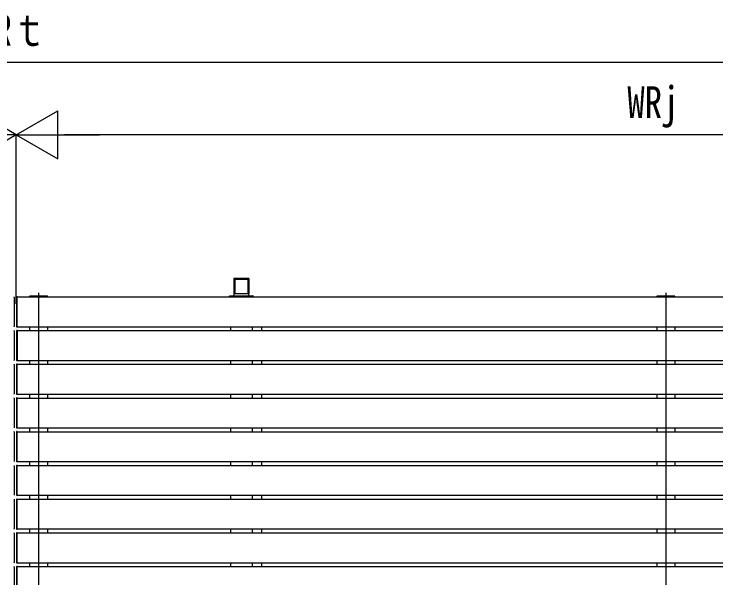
# Model space of a CAD drawing. Units: millimetres, scale not verified. Extents: x -16820 to 16820, y -11881 to 11886.
# Drawn here: x -9082 to -6167, y -5038 to -2696 of the extents above; entities that cross this region are included whole.
import ezdxf
from ezdxf.enums import TextEntityAlignment as Align

# ---------------------------------------------------------------- set-up
doc = ezdxf.new("R2010")
doc.units = ezdxf.units.MM
doc.header["$LTSCALE"] = 60
for name, color, linetype in [('0-4_YKK_12', 2, 'Continuous'), ('0-5_YKK_13', 4, 'Continuous'), ('0-6_YKK_A1', 4, 'Continuous'), ('0-7_YKK_D', 6, 'Continuous')]:
    doc.layers.add(name, color=color, linetype=linetype)
doc.styles.add('ＭＳ ゴシック', font='')
doc.styles.get('ＭＳ ゴシック').set_extended_font_data('MS Gothic')

msp = doc.modelspace()

# ---------------------------------------------------------------- linework, layer by layer
at = {"layer": '0-4_YKK_12'}
for p, q in [((-8979.92, -3853.71), (-8979.92, -7400.08)), ((-6374.92, -3853.71), (-6374.92, -7400.08))]:
    msp.add_line(p, q, dxfattribs=at)
at = {"layer": '0-5_YKK_13'}
for p, q in [((-9080.92, -3871.59), (-9080.92, -3871.89)), ((-9080.92, -3871.89), (-9080.92, -3993.71)), ((-9071.92, -3871.59), (-9071.92, -3871.89)), ((-9071.92, -3871.89), (-9071.92, -3993.71)), ((-9069.42, -3993.8), (-9069.42, -3871.8)), ((-9017.83, -3869.24), (-9017.92, -3870.8)), ((-8941.92, -3870.8), (-9017.92, -3870.8)), ((-8943.01, -3868.3), (-9016.83, -3868.3)), ((-8941.92, -3870.8), (-8942.02, -3869.24)), ((-6412.83, -3869.24), (-6412.92, -3870.8)), ((-6336.92, -3870.8), (-6412.92, -3870.8)), ((-6338.01, -3868.3), (-6411.83, -3868.3)), ((-6336.92, -3870.8), (-6337.02, -3869.24)), ((-9080.92, -3993.71), (-9080.92, -3994.01)), ((-9080.92, -4011.59), (-9080.92, -4011.89)), ((-9080.92, -4011.89), (-9080.92, -4133.71)), ((-9071.92, -3993.71), (-9071.92, -3994.01)), ((-9071.92, -4011.59), (-9071.92, -4011.89)), ((-9071.92, -4011.89), (-9071.92, -4133.71)), ((-9070.98, -3995), (-9069.42, -3995.1)), ((-9069.42, -3995.1), (-9069.42, -3993.8)), ((-9069.42, -4133.8), (-9069.42, -4011.8)), ((-9080.92, -4133.71), (-9080.92, -4134.01)), ((-9071.92, -4133.71), (-9071.92, -4134.01)), ((-9070.98, -4135), (-9069.42, -4135.1)), ((-9069.42, -4135.1), (-9069.42, -4133.8)), ((-9080.92, -4151.59), (-9080.92, -4151.89)), ((-9080.92, -4151.89), (-9080.92, -4273.71)), ((-9071.92, -4151.59), (-9071.92, -4151.89)), ((-9071.92, -4151.89), (-9071.92, -4273.71)), ((-9069.42, -4273.8), (-9069.42, -4151.8)), ((-9080.92, -4273.71), (-9080.92, -4274.01)), ((-9071.92, -4273.71), (-9071.92, -4274.01)), ((-9070.98, -4275), (-9069.42, -4275.1)), ((-9069.42, -4275.1), (-9069.42, -4273.8)), ((-9080.92, -4291.59), (-9080.92, -4291.89)), ((-9080.92, -4291.89), (-9080.92, -4413.71)), ((-9071.92, -4291.59), (-9071.92, -4291.89)), ((-9071.92, -4291.89), (-9071.92, -4413.71)), ((-9069.42, -4413.8), (-9069.42, -4291.8)), ((-9080.92, -4413.71), (-9080.92, -4414.01)), ((-9071.92, -4413.71), (-9071.92, -4414.01)), ((-9070.98, -4415), (-9069.42, -4415.1)), ((-9069.42, -4415.1), (-9069.42, -4413.8)), ((-9080.92, -4431.59), (-9080.92, -4431.89)), ((-9080.92, -4431.89), (-9080.92, -4553.71)), ((-9071.92, -4431.59), (-9071.92, -4431.89)), ((-9071.92, -4431.89), (-9071.92, -4553.71)), ((-9069.42, -4553.8), (-9069.42, -4431.8)), ((-9080.92, -4553.71), (-9080.92, -4554.01)), ((-9080.92, -4571.59), (-9080.92, -4571.89)), ((-9080.92, -4571.89), (-9080.92, -4693.71)), ((-9071.92, -4553.71), (-9071.92, -4554.01)), ((-9071.92, -4571.59), (-9071.92, -4571.89)), ((-9071.92, -4571.89), (-9071.92, -4693.71)), ((-9070.98, -4555), (-9069.42, -4555.1)), ((-9069.42, -4555.1), (-9069.42, -4553.8)), ((-9069.42, -4693.8), (-9069.42, -4571.8)), ((-9080.92, -4693.71), (-9080.92, -4694.01)), ((-9080.92, -4711.59), (-9080.92, -4711.89)), ((-9080.92, -4711.89), (-9080.92, -4833.71)), ((-9071.92, -4693.71), (-9071.92, -4694.01)), ((-9071.92, -4711.59), (-9071.92, -4711.89)), ((-9071.92, -4711.89), (-9071.92, -4833.71)), ((-9070.98, -4695), (-9069.42, -4695.1)), ((-9069.42, -4695.1), (-9069.42, -4693.8)), ((-9069.42, -4833.8), (-9069.42, -4711.8)), ((-9080.92, -4833.71), (-9080.92, -4834.01)), ((-9071.92, -4833.71), (-9071.92, -4834.01)), ((-9070.98, -4835), (-9069.42, -4835.1)), ((-9069.42, -4835.1), (-9069.42, -4833.8)), ((-9080.92, -4851.59), (-9080.92, -4851.89)), ((-9080.92, -4851.89), (-9080.92, -4973.71)), ((-9071.92, -4851.59), (-9071.92, -4851.89)), ((-9071.92, -4851.89), (-9071.92, -4973.71)), ((-9069.42, -4973.8), (-9069.42, -4851.8)), ((-9080.92, -4973.71), (-9080.92, -4974.01)), ((-9071.92, -4973.71), (-9071.92, -4974.01)), ((-9070.98, -4975), (-9069.42, -4975.1)), ((-9069.42, -4975.1), (-9069.42, -4973.8)), ((-9080.92, -4991.59), (-9080.92, -4991.89)), ((-9080.92, -4991.89), (-9080.92, -5113.71)), ((-9071.92, -4991.59), (-9071.92, -4991.89)), ((-9071.92, -4991.89), (-9071.92, -5113.71)), ((-9069.42, -5113.8), (-9069.42, -4991.8))]:
    msp.add_line(p, q, dxfattribs=at)
for points in [[(-9069.42, -3871.8), (-9069.42, -3870.5), (-9070.98, -3870.6)], [(-9069.42, -4011.8), (-9069.42, -4010.5), (-9070.98, -4010.6)], [(-9069.42, -4151.8), (-9069.42, -4150.5), (-9070.98, -4150.6)], [(-9069.42, -4291.8), (-9069.42, -4290.5), (-9070.98, -4290.6)], [(-9069.42, -4431.8), (-9069.42, -4430.5), (-9070.98, -4430.6)], [(-9069.42, -4571.8), (-9069.42, -4570.5), (-9070.98, -4570.6)], [(-9069.42, -4711.8), (-9069.42, -4710.5), (-9070.98, -4710.6)], [(-9069.42, -4851.8), (-9069.42, -4850.5), (-9070.98, -4850.6)], [(-9069.42, -4991.8), (-9069.42, -4990.5), (-9070.98, -4990.6)]]:
    msp.add_lwpolyline(points, dxfattribs=at)
for centre, start, end in [((-9081.92, -3871.59), 0, 86.5), ((-9070.92, -3871.59), 93.5, 180), ((-9016.83, -3869.3), 90, 176.5), ((-8943.01, -3869.3), 3.5, 90), ((-6411.83, -3869.3), 90, 176.5), ((-6338.01, -3869.3), 3.5, 90), ((-9081.92, -3994.01), 273.5, 0), ((-9081.92, -4011.59), 0, 86.5), ((-9070.92, -3994.01), 180, 266.5), ((-9070.92, -4011.59), 93.5, 180), ((-9081.92, -4134.01), 273.5, 0), ((-9070.92, -4134.01), 180, 266.5), ((-9081.92, -4151.59), 0, 86.5), ((-9070.92, -4151.59), 93.5, 180), ((-9081.92, -4274.01), 273.5, 0), ((-9070.92, -4274.01), 180, 266.5), ((-9081.92, -4291.59), 0, 86.5), ((-9070.92, -4291.59), 93.5, 180), ((-9081.92, -4414.01), 273.5, 0), ((-9081.92, -4431.59), 0, 86.5), ((-9070.92, -4414.01), 180, 266.5), ((-9070.92, -4431.59), 93.5, 180), ((-9081.92, -4554.01), 273.5, 0), ((-9081.92, -4571.59), 0, 86.5), ((-9070.92, -4554.01), 180, 266.5), ((-9070.92, -4571.59), 93.5, 180), ((-9081.92, -4694.01), 273.5, 0), ((-9081.92, -4711.59), 0, 86.5), ((-9070.92, -4694.01), 180, 266.5), ((-9070.92, -4711.59), 93.5, 180), ((-9081.92, -4834.01), 273.5, 0), ((-9070.92, -4834.01), 180, 266.5), ((-9081.92, -4851.59), 0, 86.5), ((-9070.92, -4851.59), 93.5, 180), ((-9081.92, -4974.01), 273.5, 0), ((-9070.92, -4974.01), 180, 266.5), ((-9081.92, -4991.59), 0, 86.5), ((-9070.92, -4991.59), 93.5, 180)]:
    msp.add_arc(centre, 1, start, end, dxfattribs=at)
at = {"layer": '0-6_YKK_A1'}
for p, q in [((-8169.17, -3800.39), (-8169.17, -3858.48)), ((-8168.81, -3794.42), (-8169.16, -3800.05)), ((-8107.53, -3793.96), (-8168.31, -3793.96)), ((-8166.66, -3800.39), (-8166.66, -3858.23)), ((-8166.39, -3795.96), (-8166.65, -3800.05)), ((-8166.39, -3795.96), (-8109.45, -3795.96)), ((-8165.42, -3797.97), (-8165.42, -3858.23)), ((-8164.42, -3797.03), (-8111.42, -3797.03)), ((-8110.42, -3797.97), (-8110.42, -3858.23)), ((-8109.45, -3795.96), (-8109.19, -3800.05)), ((-8109.18, -3800.39), (-8109.18, -3858.23)), ((-8107.03, -3794.42), (-8106.68, -3800.05)), ((-8106.67, -3800.39), (-8106.67, -3858.48)), ((-9069.42, -3870.8), (-3680.42, -3870.8)), ((-9069.42, -3994.8), (-9069.42, -3870.8)), ((-8187.54, -3870.8), (-8187.36, -3867.74)), ((-8186.35, -3866.8), (-8185.73, -3866.8)), ((-8169.51, -3859.17), (-8169.98, -3866.8)), ((-8107.33, -3858.23), (-8168.51, -3858.23)), ((-8107.33, -3858.23), (-8168.51, -3858.23)), ((-8168.51, -3858.23), (-8168.51, -3858.23)), ((-8107.33, -3858.23), (-8107.33, -3858.23)), ((-8105.86, -3866.8), (-8106.33, -3859.17)), ((-8088.3, -3870.8), (-8088.49, -3867.74)), ((-9069.42, -4010.8), (-3680.42, -4010.8)), ((-9069.42, -4010.8), (-9069.42, -4134.8)), ((-9017.42, -3994.8), (-9017.42, -4010.8)), ((-8942.42, -3994.8), (-8942.42, -4010.8)), ((-8183.12, -3994.8), (-8183.12, -4010.8)), ((-8092.72, -3994.8), (-8092.72, -4010.8)), ((-8052.72, -4010.8), (-8052.72, -3994.8)), ((-6412.42, -3994.8), (-6412.42, -4010.8)), ((-6337.42, -3994.8), (-6337.42, -4010.8)), ((-9017.42, -4134.8), (-9017.42, -4150.8)), ((-8942.42, -4134.8), (-8942.42, -4150.8)), ((-8183.12, -4134.8), (-8183.12, -4150.8)), ((-8092.72, -4134.8), (-8092.72, -4150.8)), ((-8052.72, -4150.8), (-8052.72, -4134.8)), ((-6412.42, -4134.8), (-6412.42, -4150.8)), ((-6337.42, -4134.8), (-6337.42, -4150.8)), ((-9069.42, -4150.8), (-3680.42, -4150.8)), ((-9069.42, -4274.8), (-9069.42, -4150.8)), ((-9017.42, -4274.8), (-9017.42, -4290.8)), ((-8942.42, -4274.8), (-8942.42, -4290.8)), ((-8183.12, -4274.8), (-8183.12, -4290.8)), ((-8092.72, -4274.8), (-8092.72, -4290.8)), ((-8052.72, -4290.8), (-8052.72, -4274.8)), ((-6412.42, -4274.8), (-6412.42, -4290.8)), ((-6337.42, -4274.8), (-6337.42, -4290.8)), ((-9069.42, -4290.8), (-3680.42, -4290.8)), ((-9069.42, -4414.8), (-9069.42, -4290.8)), ((-9069.42, -4430.8), (-3680.42, -4430.8)), ((-9069.42, -4554.8), (-9069.42, -4430.8)), ((-9017.42, -4414.8), (-9017.42, -4430.8)), ((-8942.42, -4414.8), (-8942.42, -4430.8)), ((-8183.12, -4414.8), (-8183.12, -4430.8)), ((-8092.72, -4414.8), (-8092.72, -4430.8)), ((-8052.72, -4430.8), (-8052.72, -4414.8)), ((-6412.42, -4414.8), (-6412.42, -4430.8)), ((-6337.42, -4414.8), (-6337.42, -4430.8)), ((-9069.42, -4570.8), (-3680.42, -4570.8)), ((-9069.42, -4694.8), (-9069.42, -4570.8)), ((-9017.42, -4554.8), (-9017.42, -4570.8)), ((-8942.42, -4554.8), (-8942.42, -4570.8)), ((-8183.12, -4554.8), (-8183.12, -4570.8)), ((-8092.72, -4554.8), (-8092.72, -4570.8)), ((-8052.72, -4570.8), (-8052.72, -4554.8)), ((-6412.42, -4554.8), (-6412.42, -4570.8)), ((-6337.42, -4554.8), (-6337.42, -4570.8)), ((-9069.42, -4710.8), (-3680.42, -4710.8)), ((-9069.42, -4834.8), (-9069.42, -4710.8)), ((-9017.42, -4694.8), (-9017.42, -4710.8)), ((-8942.42, -4694.8), (-8942.42, -4710.8)), ((-8183.12, -4694.8), (-8183.12, -4710.8)), ((-8092.72, -4694.8), (-8092.72, -4710.8)), ((-8052.72, -4710.8), (-8052.72, -4694.8)), ((-6412.42, -4694.8), (-6412.42, -4710.8)), ((-6337.42, -4694.8), (-6337.42, -4710.8)), ((-9017.42, -4834.8), (-9017.42, -4850.8)), ((-8942.42, -4834.8), (-8942.42, -4850.8)), ((-8183.12, -4834.8), (-8183.12, -4850.8)), ((-8092.72, -4834.8), (-8092.72, -4850.8)), ((-8052.72, -4850.8), (-8052.72, -4834.8)), ((-6412.42, -4834.8), (-6412.42, -4850.8)), ((-6337.42, -4834.8), (-6337.42, -4850.8)), ((-9069.42, -4850.8), (-3680.42, -4850.8)), ((-9069.42, -4974.8), (-9069.42, -4850.8)), ((-9017.42, -4974.8), (-9017.42, -4990.8)), ((-8942.42, -4974.8), (-8942.42, -4990.8)), ((-8183.12, -4974.8), (-8183.12, -4990.8)), ((-8092.72, -4974.8), (-8092.72, -4990.8)), ((-8052.72, -4990.8), (-8052.72, -4974.8)), ((-6412.42, -4974.8), (-6412.42, -4990.8)), ((-6337.42, -4974.8), (-6337.42, -4990.8)), ((-9069.42, -4990.8), (-3680.42, -4990.8)), ((-9069.42, -5114.8), (-9069.42, -4990.8))]:
    msp.add_line(p, q, dxfattribs=at)
for points in [[(-9069.42, -3994.8), (-3680.8, -3994.8), (-3680.42, -3870.8)], [(-8185.73, -3866.8), (-8090.11, -3866.8), (-8089.49, -3866.8)], [(-9069.42, -4134.8), (-3680.8, -4134.8), (-3680.42, -4010.8)], [(-9069.42, -4274.8), (-3680.8, -4274.8), (-3680.42, -4150.8)], [(-9069.42, -4414.8), (-3680.8, -4414.8), (-3680.42, -4290.8)], [(-9069.42, -4554.8), (-3680.8, -4554.8), (-3680.42, -4430.8)], [(-9069.42, -4694.8), (-3680.8, -4694.8), (-3680.42, -4570.8)], [(-9069.42, -4834.8), (-3680.8, -4834.8), (-3680.42, -4710.8)], [(-9069.42, -4974.8), (-3680.8, -4974.8), (-3680.42, -4850.8)]]:
    msp.add_lwpolyline(points, dxfattribs=at)
for centre, radius, start, end in [((-8168.51, -3859.23), 1, 90, 176.48397), ((-8168.51, -3859.23), 0.999, 89.96394, 176.45762), ((-8107.33, -3859.23), 1, 3.51603, 90), ((-8107.33, -3859.23), 0.999, 3.54238, 90.03606)]:
    msp.add_arc(centre, radius, start, end, dxfattribs=at)
for centre, major_axis, ratio, start_param, end_param in [((-8169.13, -3800.02), (0.033, 0.5), 0.058294, 1.6269593, 2.4123574), ((-8168.31, -3794.46), (-0.407, 0.293), 0.996273, 5.3376209, 6.843095), ((-8166.62, -3800.02), (0.033, 0.5), 0.058294, 1.6269593, 2.4123574), ((-8164.42, -3797.97), (-1, 0), 0.946294, 4.712389, 6.2831853), ((-8111.42, -3797.97), (-1, 0), 0.946294, 3.1415927, 4.712389), ((-8109.22, -3800.02), (-0.033, 0.5), 0.058294, 3.8708279, 4.6562261), ((-8107.53, -3794.46), (-0.407, -0.293), 0.996273, 2.5816829, 4.087157), ((-8106.71, -3800.02), (-0.033, 0.5), 0.058294, 3.8708279, 4.6562261), ((-8186.36, -3867.8), (-0.712, -0.702), 0.999635, 5.3912728, 5.4437165), ((-8186.35, -3867.8), (-1, 0), 0.996804, 4.712389, 6.1697389), ((-8089.49, -3867.8), (-1, 0), 0.996804, 3.2550391, 4.712389), ((-8089.48, -3867.8), (-0.712, 0.702), 0.999635, 3.9810615, 4.0335052)]:
    msp.add_ellipse(centre, major_axis=major_axis, ratio=ratio, start_param=start_param, end_param=end_param, dxfattribs=at)
at = {"layer": '0-7_YKK_D'}
for p, q in [((-3869.92, -2897.39), (-14282.83, -2897.39)), ((-9072.83, -3197.39), (-9246.04, -3097.39)), ((-9072.83, -3197.39), (-8899.63, -3097.39)), ((-8899.63, -3297.39), (-8899.63, -3097.39)), ((-9072.83, -3197.39), (-9419.24, -3197.39)), ((-9072.83, -3197.39), (-9246.04, -3297.39)), ((-9072.83, -3899.63), (-9072.83, -3196.39)), ((-9072.83, -3899.63), (-9072.83, -3196.39)), ((-9072.83, -3197.39), (-8899.63, -3297.39)), ((-9072.83, -3197.39), (-8726.42, -3197.39)), ((-3869.92, -3197.39), (-8872.83, -3197.39))]:
    msp.add_line(p, q, dxfattribs=at)

# ---------------------------------------------------------------- texts
at = {"layer": '0-7_YKK_D', "style": 'ＭＳ ゴシック', "width": 0.8}
for s, p in [('WRｔ', (-9234.78, -2867.39)), ('WRj', (-6534.58, -3167.39))]:
    msp.add_text(s, height=132, dxfattribs=at).set_placement(p, align=Align.BOTTOM_LEFT)

doc.saveas('drawing.dxf')
